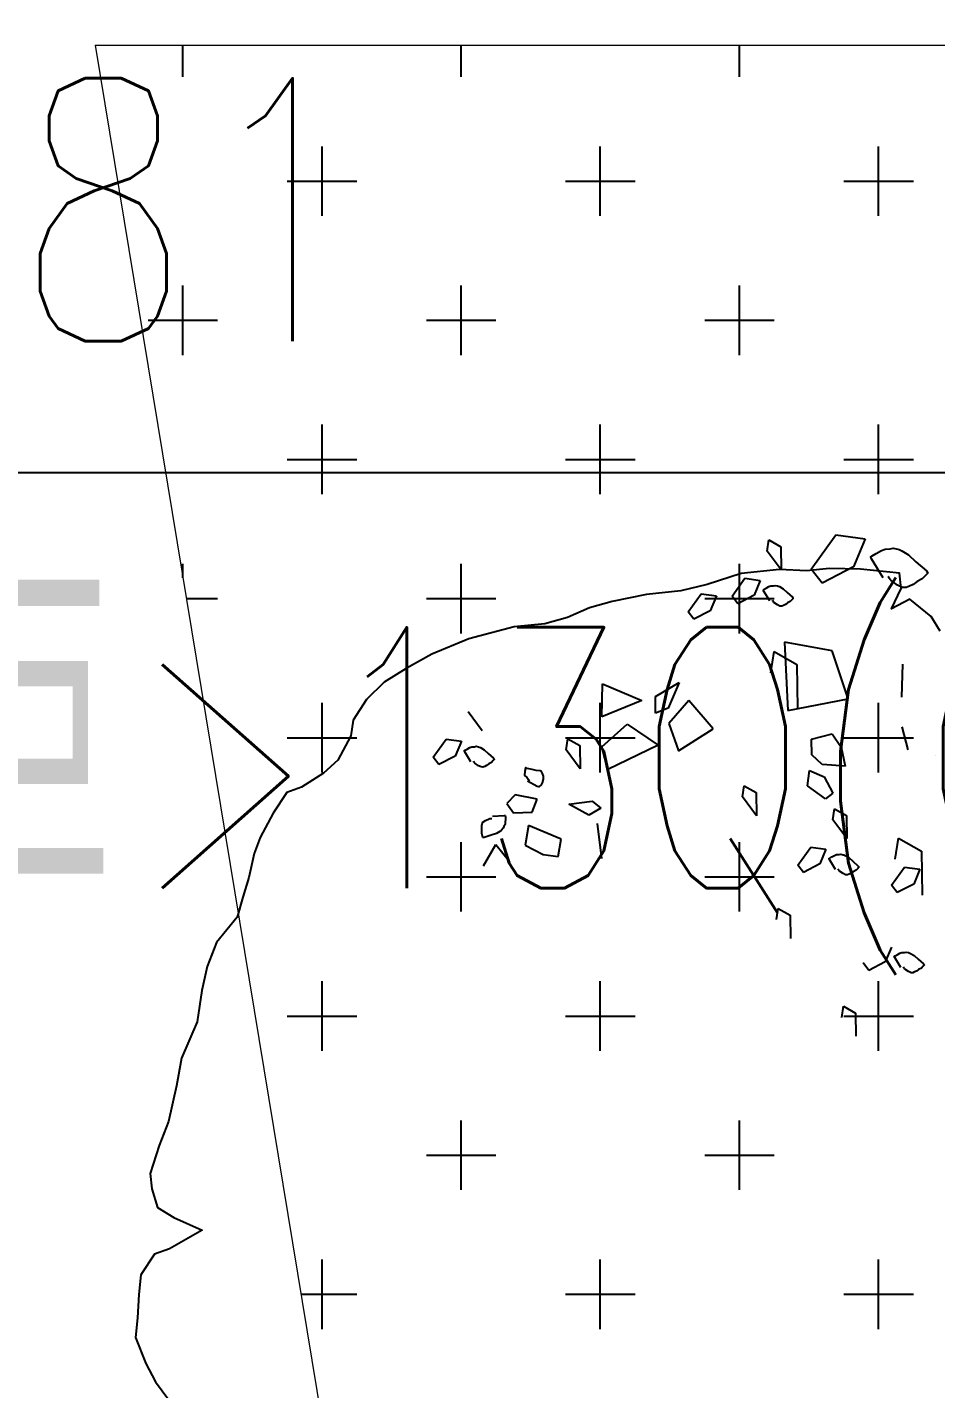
# Model space of a CAD drawing. Header units: metres. Extents: x 71066629 to 71645179, y 84793221 to 85208804.
# Drawn here: x 71281236 to 71286419, y 85125181 to 85132947 of the extents above; entities that cross this region are included whole.
import ezdxf

# ---------------------------------------------------------------- set-up
doc = ezdxf.new("R2010")
doc.units = ezdxf.units.M
doc.header["$LTSCALE"] = 1000
for name, color, linetype in [('A_SITEP_PLANT', 85, 'Continuous'), ('DIM_SYMB', 3, 'Continuous'), ('G-ANNO-DIMS', 3, 'Continuous'), ('G-PLTG', 105, 'Continuous')]:
    doc.layers.add(name, color=color, linetype=linetype)
doc.layers.add('G-ROAD-园区', color=175, linetype='Continuous', lineweight=13)
doc.styles.add('_TCH_DIM', font='SIMPLEX', dxfattribs={"bigfont": 'GBCBIG'})
doc.styles.add('dim_font', font='SIMPLEX.shx', dxfattribs={"width": 0.8})
doc.dimstyles.new('DIMN500', dxfattribs={"dimscale": 5, "dimtxt": 300, "dimasz": 100, "dimexe": 250, "dimexo": 300, "dimgap": 150, "dimtad": 1, "dimdec": 0, "dimzin": 0, "dimdsep": 46, "dimtxsty": 'dim_font', "dimblk": 'ARCHTICK', "dimcen": 0.09, "dimclrt": 7, "dimazin": 2, "dimtfac": 1, "dimtdec": 0, "dimtix": 1, "dimtmove": 2, "dimatfit": 3, "dimldrblk": 'ARCHTICK', "dimtolj": 1, "dimtzin": 0, "dimarcsym": 0})
pattern_1 = [(0, (0, 0), (793.75, 793.75), [396.875, -1190.625]), (90, (198.4, -198.4), (-793.75, 793.75), [396.875, -1190.625])]

# ---------------------------------------------------------------- blocks, each defined once
blk = doc.blocks.new('A$C1F6C256B')
at = {"layer": 'A_SITEP_PLANT'}
for p, q in [((2570, 4906.8), (2663.7, 5037.1)), ((2570, 4906.8), (2663.7, 5037.1)), ((2663.7, 5037.1), (2774.4, 5022.2)), ((2663.7, 5037.1), (2774.4, 5022.2)), ((2401.5, 4975.2), (2407.9, 5017.7)), ((2401.5, 4975.2), (2407.9, 5017.7)), ((2454.9, 4903.8), (2401.5, 4975.2)), ((2454.9, 4903.8), (2401.5, 4975.2)), ((2407.9, 5017.7), (2453.7, 4991.5)), ((2407.9, 5017.7), (2453.7, 4991.5)), ((2453.7, 4991.5), (2454.9, 4903.8)), ((2453.7, 4991.5), (2454.9, 4903.8)), ((2774.4, 5022.2), (2730.3, 4915)), ((2774.4, 5022.2), (2730.3, 4915)), ((2268.6, 4803), (2317.7, 4871.6)), ((2268.6, 4803), (2317.7, 4871.6)), ((2317.7, 4871.6), (2376, 4863.6)), ((2317.7, 4871.6), (2376, 4863.6)), ((2610.8, 4853), (2570, 4906.8)), ((2610.8, 4853), (2570, 4906.8)), ((2730.3, 4915), (2610.8, 4853)), ((2730.3, 4915), (2610.8, 4853)), ((2376, 4863.6), (2352.9, 4807.3)), ((2376, 4863.6), (2352.9, 4807.3)), ((2101.7, 4743.8), (2150.7, 4812.2)), ((2101.7, 4743.8), (2150.7, 4812.2)), ((2150.7, 4812.2), (2208.9, 4804.4)), ((2150.7, 4812.2), (2208.9, 4804.4)), ((2208.9, 4804.4), (2185.8, 4748.1)), ((2208.9, 4804.4), (2185.8, 4748.1)), ((2290.1, 4775), (2268.6, 4803)), ((2290.1, 4775), (2268.6, 4803)), ((2352.9, 4807.3), (2290.1, 4775)), ((2352.9, 4807.3), (2290.1, 4775)), ((2122.9, 4715.8), (2101.7, 4743.8)), ((2122.9, 4715.8), (2101.7, 4743.8)), ((2185.8, 4748.1), (2122.9, 4715.8)), ((2185.8, 4748.1), (2122.9, 4715.8)), ((2468.5, 4628.5), (2480.3, 4368.5)), ((2649.6, 4595.2), (2468.5, 4628.5)), ((2468.5, 4628.5), (2480.3, 4368.5)), ((2649.6, 4595.2), (2468.5, 4628.5)), ((2416.1, 4512.4), (2428.2, 4592.6)), ((2416.1, 4512.4), (2428.2, 4592.6)), ((2428.2, 4592.6), (2515.3, 4543.4)), ((2428.2, 4592.6), (2515.3, 4543.4)), ((2710.6, 4412.9), (2649.6, 4595.2)), ((2710.6, 4412.9), (2649.6, 4595.2)), ((2515.3, 4543.4), (2517.6, 4376)), ((2515.3, 4543.4), (2517.6, 4376)), ((2914.4, 4419.9), (2918.3, 4545.5)), ((2914.4, 4419.9), (2918.3, 4545.5)), ((1772.8, 4344.3), (1776.4, 4470.1)), ((1772.8, 4344.3), (1776.4, 4470.1)), ((1776.4, 4470.1), (1925.2, 4407.1)), ((1776.4, 4470.1), (1925.2, 4407.1)), ((1977, 4421.9), (2067.6, 4475.8)), ((1977, 4421.9), (2067.6, 4475.8)), ((2067.6, 4475.8), (2025.2, 4377.3)), ((2067.6, 4475.8), (2025.2, 4377.3)), ((1925.2, 4407.1), (1772.8, 4344.3)), ((1925.2, 4407.1), (1772.8, 4344.3)), ((1977.4, 4358.8), (1977, 4421.9)), ((1977.4, 4358.8), (1977, 4421.9)), ((2104.1, 4406.2), (2027.6, 4319.7)), ((2104.1, 4406.2), (2027.6, 4319.7)), ((2196.2, 4299.5), (2104.1, 4406.2)), ((2196.2, 4299.5), (2104.1, 4406.2)), ((2480.3, 4368.5), (2710.6, 4412.9)), ((2480.3, 4368.5), (2710.6, 4412.9)), ((1318.1, 4291.7), (1264.8, 4363.3)), ((1318.1, 4291.7), (1264.8, 4363.3)), ((2025.2, 4377.3), (1977.4, 4358.8)), ((2025.2, 4377.3), (1977.4, 4358.8)), ((1773.8, 4230.7), (1869.9, 4316.5)), ((1773.8, 4230.7), (1869.9, 4316.5)), ((1869.9, 4316.5), (1987.4, 4237.2)), ((1869.9, 4316.5), (1987.4, 4237.2)), ((2027.6, 4319.7), (2064.4, 4215.5)), ((2027.6, 4319.7), (2064.4, 4215.5)), ((2064.4, 4215.5), (2196.2, 4299.5)), ((2064.4, 4215.5), (2196.2, 4299.5)), ((2938, 4219.7), (2915.5, 4306.3)), ((2938, 4219.7), (2915.5, 4306.3)), ((1131.9, 4191), (1181, 4259.4)), ((1131.9, 4191), (1181, 4259.4)), ((1181, 4259.4), (1239.3, 4251.6)), ((1181, 4259.4), (1239.3, 4251.6)), ((1239.3, 4251.6), (1216.1, 4195)), ((1239.3, 4251.6), (1216.1, 4195)), ((1637.9, 4218.9), (1644.5, 4261.1)), ((1637.9, 4218.9), (1644.5, 4261.1)), ((1644.5, 4261.1), (1690.1, 4235.2)), ((1644.5, 4261.1), (1690.1, 4235.2)), ((2570.4, 4260), (2649.2, 4279.8)), ((2570.4, 4260), (2649.2, 4279.8)), ((2571.4, 4200.7), (2570.4, 4260)), ((2571.4, 4200.7), (2570.4, 4260)), ((2649.2, 4279.8), (2683.9, 4229.6)), ((2649.2, 4279.8), (2683.9, 4229.6)), ((1216.1, 4195), (1153.4, 4162.9)), ((1216.1, 4195), (1153.4, 4162.9)), ((1691.2, 4147.1), (1637.9, 4218.9)), ((1691.2, 4147.1), (1637.9, 4218.9)), ((1690.1, 4235.2), (1691.2, 4147.1)), ((1690.1, 4235.2), (1691.2, 4147.1)), ((1796.4, 4144.1), (1773.8, 4230.7)), ((1796.4, 4144.1), (1773.8, 4230.7)), ((1987.4, 4237.2), (1796.4, 4144.1)), ((1987.4, 4237.2), (1796.4, 4144.1)), ((2611, 4163.3), (2571.4, 4200.7)), ((2611, 4163.3), (2571.4, 4200.7)), ((2683.9, 4229.6), (2699.3, 4156.6)), ((2683.9, 4229.6), (2699.3, 4156.6)), ((1153.4, 4162.9), (1131.9, 4191)), ((1153.4, 4162.9), (1131.9, 4191)), ((2699.3, 4156.6), (2611, 4163.3)), ((2699.3, 4156.6), (2611, 4163.3)), ((2555, 4081.9), (2562.8, 4140.1)), ((2555, 4081.9), (2562.8, 4140.1)), ((2562.8, 4140.1), (2619.2, 4116.8)), ((2562.8, 4140.1), (2619.2, 4116.8)), ((2619.2, 4116.8), (2651.5, 4054.2)), ((2619.2, 4116.8), (2651.5, 4054.2)), ((1443.6, 4047.6), (1412.4, 4015.1)), ((1443.6, 4047.6), (1412.4, 4015.1)), ((1527.1, 4031.3), (1443.6, 4047.6)), ((1527.1, 4031.3), (1443.6, 4047.6)), ((2308.6, 4040.5), (2314.9, 4082.6)), ((2308.6, 4040.5), (2314.9, 4082.6)), ((2361.9, 3968.7), (2308.6, 4040.5)), ((2361.9, 3968.7), (2308.6, 4040.5)), ((2314.9, 4082.6), (2360.8, 4056.6)), ((2314.9, 4082.6), (2360.8, 4056.6)), ((2360.8, 4056.6), (2361.9, 3968.7)), ((2360.8, 4056.6), (2361.9, 3968.7)), ((2623.5, 4032.8), (2555, 4081.9)), ((2623.5, 4032.8), (2555, 4081.9)), ((2651.5, 4054.2), (2623.5, 4032.8)), ((2651.5, 4054.2), (2623.5, 4032.8)), ((1412.4, 4015.1), (1437.6, 3979.8)), ((1412.4, 4015.1), (1437.6, 3979.8)), ((1509, 3981.8), (1527.1, 4031.3)), ((1509, 3981.8), (1527.1, 4031.3)), ((1647.4, 4013.1), (1736.1, 4023.7)), ((1647.4, 4013.1), (1736.1, 4023.7)), ((1724.2, 3970.3), (1647.4, 4013.1)), ((1724.2, 3970.3), (1647.4, 4013.1)), ((1769.5, 3997), (1724.2, 3970.3)), ((1769.5, 3997), (1724.2, 3970.3)), ((1736.1, 4023.7), (1769.5, 3997)), ((1736.1, 4023.7), (1769.5, 3997)), ((2651.4, 3953.2), (2657.9, 3995.3)), ((2651.4, 3953.2), (2657.9, 3995.3)), ((2657.9, 3995.3), (2703.6, 3969.5)), ((2657.9, 3995.3), (2703.6, 3969.5)), ((1437.6, 3979.8), (1509, 3981.8)), ((1437.6, 3979.8), (1509, 3981.8)), ((1772.9, 3805.6), (1756.5, 3939.3)), ((1772.9, 3805.6), (1756.5, 3939.3)), ((2704.8, 3881.6), (2651.4, 3953.2)), ((2704.8, 3881.6), (2651.4, 3953.2)), ((2703.6, 3969.5), (2704.8, 3881.6)), ((2703.6, 3969.5), (2704.8, 3881.6)), ((1494.5, 3932), (1481.9, 3857.1)), ((1494.5, 3932), (1481.9, 3857.1)), ((1618.3, 3878.9), (1494.5, 3932)), ((1618.3, 3878.9), (1494.5, 3932)), ((2889.3, 3803.2), (2901.5, 3883.4)), ((2889.3, 3803.2), (2901.5, 3883.4)), ((2901.5, 3883.4), (2988.6, 3834.2)), ((2901.5, 3883.4), (2988.6, 3834.2)), ((1323.8, 3778), (1370.4, 3859)), ((1323.8, 3778), (1370.4, 3859)), ((1370.4, 3859), (1423.3, 3793.5)), ((1370.4, 3859), (1423.3, 3793.5)), ((1481.9, 3857.1), (1549.9, 3821.7)), ((1481.9, 3857.1), (1549.9, 3821.7)), ((1606.9, 3813.2), (1618.3, 3878.9)), ((1606.9, 3813.2), (1618.3, 3878.9)), ((2518.5, 3781), (2567.7, 3849.4)), ((2518.5, 3781), (2567.7, 3849.4)), ((2567.7, 3849.4), (2625.8, 3841.6)), ((2567.7, 3849.4), (2625.8, 3841.6)), ((2625.8, 3841.6), (2602.7, 3785.3)), ((2625.8, 3841.6), (2602.7, 3785.3)), ((2988.6, 3834.2), (2990.9, 3666.8)), ((2988.6, 3834.2), (2990.9, 3666.8)), ((1423.3, 3793.5), (1423.3, 3793.5)), ((1423.3, 3793.5), (1423.3, 3793.5)), ((1549.9, 3821.7), (1606.9, 3813.2)), ((1549.9, 3821.7), (1606.9, 3813.2)), ((2539.9, 3752.8), (2518.5, 3781)), ((2539.9, 3752.8), (2518.5, 3781)), ((2602.7, 3785.3), (2539.9, 3752.8)), ((2602.7, 3785.3), (2539.9, 3752.8)), ((2875.1, 3704.6), (2924.2, 3773)), ((2875.1, 3704.6), (2924.2, 3773)), ((2924.2, 3773), (2982.3, 3765.2)), ((2924.2, 3773), (2982.3, 3765.2)), ((2982.3, 3765.2), (2959.3, 3708.9)), ((2982.3, 3765.2), (2959.3, 3708.9)), ((2896.4, 3676.6), (2875.1, 3704.6)), ((2896.4, 3676.6), (2875.1, 3704.6)), ((2959.3, 3708.9), (2896.4, 3676.6)), ((2959.3, 3708.9), (2896.4, 3676.6)), ((2437.7, 3574), (2444.1, 3616.1)), ((2437.7, 3574), (2444.1, 3616.1)), ((2444.1, 3616.1), (2489.8, 3590.2)), ((2444.1, 3616.1), (2489.8, 3590.2)), ((2489.8, 3590.2), (2491, 3502.3)), ((2489.8, 3590.2), (2491, 3502.3)), ((2874.3, 3469.3), (2851.1, 3413)), ((2874.3, 3469.3), (2851.1, 3413)), ((2788.4, 3380.5), (2767, 3408.7)), ((2788.4, 3380.5), (2767, 3408.7)), ((2851.1, 3413), (2788.4, 3380.5)), ((2851.1, 3413), (2788.4, 3380.5)), ((2686.2, 3201.7), (2692.5, 3243.8)), ((2686.2, 3201.7), (2692.5, 3243.8)), ((2692.5, 3243.8), (2738.3, 3217.9)), ((2692.5, 3243.8), (2738.3, 3217.9)), ((2738.3, 3217.9), (2739.5, 3130)), ((2738.3, 3217.9), (2739.5, 3130))]:
    blk.add_line(p, q, dxfattribs=at)
for points in [[(2843.8, 4873.8), (2798.7, 4946), (2797, 4949.3), (2795.2, 4952.2), (2802, 4957.5), (2816.8, 4965.9), (2836.3, 4976.7), (2850.6, 4982.3), (2869.4, 4983.1), (2881.7, 4985.8), (2899.2, 4981.8), (2904, 4980.7), (2913.9, 4975.9), (2939.6, 4961.1), (2967.9, 4934.2), (3008.1, 4899.6), (3011.3, 4893.4), (3012.9, 4890.5), (3005.6, 4882.8), (2991.6, 4869.5), (2972.1, 4858.7), (2956.7, 4848.3), (2943.2, 4841.2), (2930.4, 4836.1), (2916.9, 4836.3), (2898.1, 4845.2), (2873.2, 4862.8), (2869.2, 4866.6), (2865.9, 4872.1), (2865.2, 4874), (2862.6, 4878.3)], [(2843.8, 4873.8), (2798.7, 4946), (2797, 4949.3), (2795.2, 4952.2), (2802, 4957.5), (2816.8, 4965.9), (2836.3, 4976.7), (2850.6, 4982.3), (2869.4, 4983.1), (2881.7, 4985.8), (2899.2, 4981.8), (2904, 4980.7), (2913.9, 4975.9), (2939.6, 4961.1), (2967.9, 4934.2), (3008.1, 4899.6), (3011.3, 4893.4), (3012.9, 4890.5), (3005.6, 4882.8), (2991.6, 4869.5), (2972.1, 4858.7), (2956.7, 4848.3), (2943.2, 4841.2), (2930.4, 4836.1), (2916.9, 4836.3), (2898.1, 4845.2), (2873.2, 4862.8), (2869.2, 4866.6), (2865.9, 4872.1), (2865.2, 4874), (2862.6, 4878.3)], [(3060, 4670.8), (3025.2, 4726.1), (2945.1, 4791.8), (2875, 4755.6), (2911.6, 4832.6), (2905.9, 4890.9), (2757.2, 4905.8), (2639.2, 4908.7), (2551.8, 4900), (2448.4, 4904.6), (2302.6, 4890.2), (2174.3, 4848.2), (2073.8, 4823.5), (1942.6, 4810.5), (1812.9, 4782.9), (1726.9, 4759.6), (1642.3, 4721.9), (1556.4, 4698.7), (1439.8, 4687.1), (1267.8, 4640.8), (1126.4, 4582.7), (1028.7, 4528.7), (945.5, 4476.4), (878.5, 4410.9), (827.4, 4332.4), (818.6, 4272.7), (768.9, 4179.5), (714.9, 4129.9), (631.8, 4077.6), (575, 4057.2), (523.9, 3978.7), (474.3, 3885.4), (450.9, 3824.4), (430.3, 3733.9), (408.4, 3658.3), (386.4, 3582.5), (307.7, 3486.5), (272.6, 3394.6), (252.1, 3304.3), (234.4, 3184.8), (174.6, 3046.4), (155.5, 2941.5), (124.8, 2806.2), (89.7, 2714.5), (56, 2608), (61.8, 2549.9), (83.6, 2478.4), (146.1, 2440.4), (254, 2392.2), (128.6, 2320.9), (71.7, 2300.6), (20.6, 2222), (13.2, 2147.7), (7.3, 2058.9), (0, 1984.5), (39.1, 1885.4), (75.5, 1815.3), (126.5, 1746.9)], [(2412.3, 4785.9), (2388.6, 4823.6), (2387.7, 4825.3), (2386.9, 4826.9), (2390.4, 4829.8), (2398.3, 4834), (2408.4, 4839.7), (2416, 4842.7), (2425.9, 4843), (2432.2, 4844.5), (2441.5, 4842.6), (2443.8, 4841.8), (2449.2, 4839.7), (2462.7, 4831.7), (2477.6, 4817.4), (2498.7, 4799.3), (2500.3, 4796.4), (2501.2, 4794.6), (2497.4, 4790.4), (2490.1, 4783.4), (2479.8, 4777.8), (2471.6, 4772.3), (2464.6, 4768.6), (2457.9, 4765.9), (2450.6, 4766), (2440.9, 4770.9), (2427.8, 4779.9), (2425.8, 4781.9), (2423.9, 4785.2), (2423.6, 4785.8), (2422.3, 4788.1)], [(2412.3, 4785.9), (2388.6, 4823.6), (2387.7, 4825.3), (2386.9, 4826.9), (2390.4, 4829.8), (2398.3, 4834), (2408.4, 4839.7), (2416, 4842.7), (2425.9, 4843), (2432.2, 4844.5), (2441.5, 4842.6), (2443.8, 4841.8), (2449.2, 4839.7), (2462.7, 4831.7), (2477.6, 4817.4), (2498.7, 4799.3), (2500.3, 4796.4), (2501.2, 4794.6), (2497.4, 4790.4), (2490.1, 4783.4), (2479.8, 4777.8), (2471.6, 4772.3), (2464.6, 4768.6), (2457.9, 4765.9), (2450.6, 4766), (2440.9, 4770.9), (2427.8, 4779.9), (2425.8, 4781.9), (2423.9, 4785.2), (2423.6, 4785.8), (2422.3, 4788.1)], [(1275.6, 4173.8), (1251.8, 4211.7), (1251, 4213.5), (1250.2, 4214.8), (1253.7, 4217.8), (1261.5, 4222), (1271.6, 4227.6), (1279.1, 4230.8), (1289.1, 4231), (1295.4, 4232.6), (1304.7, 4230.3), (1307.1, 4229.5), (1312.4, 4227.4), (1325.9, 4219.7), (1340.8, 4205.3), (1361.9, 4187.4), (1363.5, 4184.1), (1364.5, 4182.6), (1360.6, 4178.6), (1353.2, 4171.6), (1343.1, 4165.9), (1334.8, 4160.2), (1327.8, 4156.3), (1321.2, 4153.8), (1313.9, 4154.1), (1304.1, 4158.8), (1291, 4168.1), (1289, 4169.9), (1287.2, 4172.9), (1286.8, 4173.7), (1285.6, 4176.2)], [(1275.6, 4173.8), (1251.8, 4211.7), (1251, 4213.5), (1250.2, 4214.8), (1253.7, 4217.8), (1261.5, 4222), (1271.6, 4227.6), (1279.1, 4230.8), (1289.1, 4231), (1295.4, 4232.6), (1304.7, 4230.3), (1307.1, 4229.5), (1312.4, 4227.4), (1325.9, 4219.7), (1340.8, 4205.3), (1361.9, 4187.4), (1363.5, 4184.1), (1364.5, 4182.6), (1360.6, 4178.6), (1353.2, 4171.6), (1343.1, 4165.9), (1334.8, 4160.2), (1327.8, 4156.3), (1321.2, 4153.8), (1313.9, 4154.1), (1304.1, 4158.8), (1291, 4168.1), (1289, 4169.9), (1287.2, 4172.9), (1286.8, 4173.7), (1285.6, 4176.2)], [(1490.4, 4101.8), (1527.3, 4080.5), (1532.8, 4080.3), (1536.4, 4080.2), (1538.1, 4081), (1541.9, 4083.6), (1543.7, 4086.2), (1548.3, 4093.5), (1551.3, 4107.6), (1551.6, 4119.4), (1547.3, 4129), (1544, 4136.2), (1538.8, 4139.1), (1523.6, 4140.3), (1508.5, 4145), (1489.7, 4148.4), (1485.2, 4150.4), (1483.6, 4150.3), (1480.5, 4137), (1479.3, 4122.5), (1480.9, 4120.1), (1488, 4115.5), (1493.2, 4107.1), (1498.5, 4102.6)], [(1490.4, 4101.8), (1527.3, 4080.5), (1532.8, 4080.3), (1536.4, 4080.2), (1538.1, 4081), (1541.9, 4083.6), (1543.7, 4086.2), (1548.3, 4093.5), (1551.3, 4107.6), (1551.6, 4119.4), (1547.3, 4129), (1544, 4136.2), (1538.8, 4139.1), (1523.6, 4140.3), (1508.5, 4145), (1489.7, 4148.4), (1485.2, 4150.4), (1483.6, 4150.3), (1480.5, 4137), (1479.3, 4122.5), (1480.9, 4120.1), (1488, 4115.5), (1493.2, 4107.1), (1498.5, 4102.6)], [(1357.7, 3967.2), (1402.4, 3969), (1404.1, 3969), (1405.9, 3969), (1406.8, 3964.4), (1406.5, 3955.7), (1406.3, 3943.9), (1405.3, 3935.7), (1400.5, 3927.2), (1398.6, 3920.9), (1392.3, 3913.8), (1390.3, 3912.2), (1385.8, 3908.7), (1372.3, 3900.9), (1352.4, 3895.1), (1326.2, 3886), (1322.8, 3886.1), (1321, 3885.9), (1319.3, 3891.4), (1316.8, 3901.3), (1317.1, 3913.1), (1316.4, 3922.9), (1316.6, 3931), (1317.8, 3938), (1321.4, 3944), (1330.5, 3950.2), (1345, 3957.1), (1347.7, 3957.8), (1351.2, 3957.7), (1352.1, 3957.8), (1354.8, 3957.5)], [(1357.7, 3967.2), (1402.4, 3969), (1404.1, 3969), (1405.9, 3969), (1406.8, 3964.4), (1406.5, 3955.7), (1406.3, 3943.9), (1405.3, 3935.7), (1400.5, 3927.2), (1398.6, 3920.9), (1392.3, 3913.8), (1390.3, 3912.2), (1385.8, 3908.7), (1372.3, 3900.9), (1352.4, 3895.1), (1326.2, 3886), (1322.8, 3886.1), (1321, 3885.9), (1319.3, 3891.4), (1316.8, 3901.3), (1317.1, 3913.1), (1316.4, 3922.9), (1316.6, 3931), (1317.8, 3938), (1321.4, 3944), (1330.5, 3950.2), (1345, 3957.1), (1347.7, 3957.8), (1351.2, 3957.7), (1352.1, 3957.8), (1354.8, 3957.5)], [(2662.3, 3763.7), (2638.6, 3801.6), (2637.7, 3803.3), (2636.8, 3804.9), (2640.3, 3807.7), (2648.1, 3812.1), (2658.4, 3817.7), (2665.9, 3820.7), (2675.7, 3821.1), (2682.2, 3822.5), (2691.4, 3820.4), (2693.9, 3819.8), (2699.1, 3817.3), (2712.6, 3809.5), (2727.4, 3795.4), (2748.5, 3777.3), (2750.2, 3774), (2751, 3772.5), (2747.2, 3768.4), (2739.9, 3761.4), (2729.6, 3755.8), (2721.6, 3750.3), (2714.5, 3746.6), (2707.7, 3743.9), (2700.6, 3744), (2690.8, 3748.7), (2677.7, 3757.9), (2675.6, 3759.9), (2673.9, 3762.8), (2673.5, 3763.8), (2672.2, 3766.1)], [(2662.3, 3763.7), (2638.6, 3801.6), (2637.7, 3803.3), (2636.8, 3804.9), (2640.3, 3807.7), (2648.1, 3812.1), (2658.4, 3817.7), (2665.9, 3820.7), (2675.7, 3821.1), (2682.2, 3822.5), (2691.4, 3820.4), (2693.9, 3819.8), (2699.1, 3817.3), (2712.6, 3809.5), (2727.4, 3795.4), (2748.5, 3777.3), (2750.2, 3774), (2751, 3772.5), (2747.2, 3768.4), (2739.9, 3761.4), (2729.6, 3755.8), (2721.6, 3750.3), (2714.5, 3746.6), (2707.7, 3743.9), (2700.6, 3744), (2690.8, 3748.7), (2677.7, 3757.9), (2675.6, 3759.9), (2673.9, 3762.8), (2673.5, 3763.8), (2672.2, 3766.1)], [(2910.7, 3391.4), (2887.1, 3429.3), (2886.2, 3431), (2885.2, 3432.6), (2888.8, 3435.3), (2896.5, 3439.8), (2906.8, 3445.4), (2914.3, 3448.4), (2924.2, 3448.8), (2930.6, 3450.2), (2939.8, 3448.1), (2942.3, 3447.5), (2947.5, 3445), (2961, 3437.2), (2975.9, 3423.1), (2997, 3405), (2998.6, 3401.7), (2999.5, 3400.2), (2995.7, 3396.1), (2988.4, 3389.1), (2978.1, 3383.5), (2970, 3378), (2962.9, 3374.3), (2956.2, 3371.6), (2949.1, 3371.7), (2939.2, 3376.4), (2926.2, 3385.6), (2924.1, 3387.6), (2922.4, 3390.5), (2922, 3391.5), (2920.6, 3393.8)], [(2910.7, 3391.4), (2887.1, 3429.3), (2886.2, 3431), (2885.2, 3432.6), (2888.8, 3435.3), (2896.5, 3439.8), (2906.8, 3445.4), (2914.3, 3448.4), (2924.2, 3448.8), (2930.6, 3450.2), (2939.8, 3448.1), (2942.3, 3447.5), (2947.5, 3445), (2961, 3437.2), (2975.9, 3423.1), (2997, 3405), (2998.6, 3401.7), (2999.5, 3400.2), (2995.7, 3396.1), (2988.4, 3389.1), (2978.1, 3383.5), (2970, 3378), (2962.9, 3374.3), (2956.2, 3371.6), (2949.1, 3371.7), (2939.2, 3376.4), (2926.2, 3385.6), (2924.1, 3387.6), (2922.4, 3390.5), (2922, 3391.5), (2920.6, 3393.8)]]:
    blk.add_lwpolyline(points, dxfattribs=at)
for points in [[(2570, 4906.8), (2570, 4906.8)], [(2570, 4906.8), (2570, 4906.8)], [(2268.6, 4803), (2268.6, 4803)], [(2268.6, 4803), (2268.6, 4803)], [(2101.7, 4743.8), (2101.7, 4743.8)], [(2101.7, 4743.8), (2101.7, 4743.8)], [(3043.2, 4197.7), (3043.2, 4197.7)], [(3043.2, 4197.7), (3043.2, 4197.7)], [(1131.9, 4191), (1131.9, 4191)], [(1131.9, 4191), (1131.9, 4191)], [(2518.5, 3781), (2518.5, 3781)], [(2518.5, 3781), (2518.5, 3781)], [(2875.1, 3704.6), (2875.1, 3704.6)], [(2875.1, 3704.6), (2875.1, 3704.6)], [(2767, 3408.7), (2767, 3408.7)], [(2767, 3408.7), (2767, 3408.7)]]:
    blk.add_lwpolyline(points, close=True, dxfattribs=at)
blk = doc.blocks.new('_ARCHTICK')
at = {"color": 0, "linetype": 'ByBlock', "const_width": 0.4}
blk.add_lwpolyline([(-0.5, -0.5), (0.5, 0.5)], dxfattribs=at)
blk = doc.blocks.new('*D76')
at = {"layer": 'Defpoints', "color": 0, "transparency": 16777216}
for p in [(71246450.9, 85133514), (71314832, 85133514), (71314832, 85130406.7)]:
    blk.add_point(p, dxfattribs=at)
at = {"layer": 'G-ANNO-DIMS', "color": 0, "lineweight": -2, "transparency": 16777216}
for p, q in [((71246450.9, 85132014), (71246450.9, 85129156.7)), ((71314832, 85132014), (71314832, 85129156.7)), ((71246450.9, 85130406.7), (71314832, 85130406.7))]:
    blk.add_line(p, q, dxfattribs=at)
at = {"layer": 'G-ANNO-DIMS', "color": 0, "lineweight": -2, "transparency": 16777216, "xscale": 500, "yscale": 500, "zscale": 500, "rotation": 180}
blk.add_blockref('_ARCHTICK', (71246450.9, 85130406.7), dxfattribs=at)
at = {"layer": 'G-ANNO-DIMS', "color": 0, "lineweight": -2, "transparency": 16777216, "xscale": 500, "yscale": 500, "zscale": 500}
blk.add_blockref('_ARCHTICK', (71314832, 85130406.7), dxfattribs=at)
at = {"layer": 'G-ANNO-DIMS', "color": 7, "transparency": 16777216, "insert": (71280641.5, 85131906.7), "char_height": 1500, "attachment_point": 5, "style": 'dim_font'}
blk.add_mtext('\\A1;68381', dxfattribs=at)
blk = doc.blocks.new('*D132')
at = {"layer": 'Defpoints', "color": 0, "transparency": 16777216}
for p in [(71320791.5, 85168309.6), (71240491.5, 85131924), (71320791.5, 85131924)]:
    blk.add_point(p, dxfattribs=at)
at = {"layer": 'G-ANNO-DIMS', "color": 0, "lineweight": -2, "transparency": 16777216}
for p, q in [((71240491.5, 85133424), (71240491.5, 85169559.6)), ((71320791.5, 85133424), (71320791.5, 85169559.6)), ((71240491.5, 85168309.6), (71320791.5, 85168309.6))]:
    blk.add_line(p, q, dxfattribs=at)
at = {"layer": 'G-ANNO-DIMS', "color": 0, "lineweight": -2, "transparency": 16777216, "xscale": 500, "yscale": 500, "zscale": 500, "rotation": 180}
blk.add_blockref('_ARCHTICK', (71240491.5, 85168309.6), dxfattribs=at)
at = {"layer": 'G-ANNO-DIMS', "color": 0, "lineweight": -2, "transparency": 16777216, "xscale": 500, "yscale": 500, "zscale": 500}
blk.add_blockref('_ARCHTICK', (71320791.5, 85168309.6), dxfattribs=at)
at = {"layer": 'G-ANNO-DIMS', "color": 7, "transparency": 16777216, "insert": (71280641.5, 85169809.6), "char_height": 1500, "attachment_point": 5, "style": 'dim_font'}
blk.add_mtext('\\A1;80.10', dxfattribs=at)

msp = doc.modelspace()

# ---------------------------------------------------------------- hatches: boundary and pattern name
at = {"layer": 'G-PLTG'}
h = msp.add_hatch(dxfattribs=at)
h.set_pattern_fill('CROSS', color=256, scale=500, style=0)
h.set_pattern_definition(pattern_1)
edge = h.paths.add_edge_path()
edge.add_arc((71245053.237, 85114814.412), 11943.616, 293.4753742, 358.2974275)
edge.add_line((71256991.58, 85114459.554), (71256991.58, 85136459.553))
edge.add_line((71256991.58, 85136459.553), (71277989.871, 85136459.554))
edge.add_line((71277989.871, 85136459.554), (71283364.73, 85103859.352))
edge.add_line((71283364.73, 85103859.352), (71249811.035, 85103859.352))
h = msp.add_hatch(dxfattribs=at)
h.set_pattern_fill('CROSS', color=256, scale=500, style=0)
h.set_pattern_definition(pattern_1)
edge = h.paths.add_edge_path()
edge.add_arc((71313927.943, 85114800.374), 11941.227, 181.6355318, 246.3823528)
edge.add_line((71309143.914, 85103859.352), (71286402.125, 85103859.352))
edge.add_line((71286402.125, 85103859.352), (71281623.065, 85132845.845))
edge.add_line((71281623.065, 85132845.845), (71288956.014, 85132845.845))
edge.add_line((71288956.014, 85132845.845), (71288956.014, 85122148.292))
edge.add_line((71288956.014, 85122148.292), (71300956.014, 85122148.292))
edge.add_line((71300956.014, 85122148.292), (71300956.014, 85132845.845))
edge.add_line((71300956.014, 85132845.845), (71301991.58, 85132845.845))
edge.add_line((71301991.58, 85132845.845), (71301991.58, 85120959.553))
edge.add_line((71301991.58, 85120959.553), (71292991.581, 85120959.553))
edge.add_line((71292991.581, 85120959.553), (71292991.581, 85111959.555))
edge.add_line((71292991.581, 85111959.555), (71301991.58, 85111959.554))
edge.add_line((71301991.58, 85111959.554), (71301991.58, 85114459.553))

# ---------------------------------------------------------------- linework, layer by layer
at = {"layer": 'G-ROAD-园区'}
for q in [(71301991.58, 85132845.845), (71286402.125, 85103859.352)]:
    msp.add_line((71281623.065, 85132845.845), q, dxfattribs=at)

# ---------------------------------------------------------------- block references
at = {"layer": 'A_SITEP_PLANT', "xscale": 1.5, "yscale": 1.5, "zscale": 1.5}
msp.add_blockref('A$C1F6C256B', (71281854.01, 85122496.619), dxfattribs=at)

# ---------------------------------------------------------------- texts
at = {"layer": 'DIM_SYMB', "color": 7, "style": '_TCH_DIM'}
msp.add_text('高层建筑最小间距', height=1687.9433, dxfattribs=at).set_placement((71271996.255, 85128037.052))
at = {"layer": 'DIM_SYMB', "color": 7, "style": '_TCH_DIM', "width": 0.705882}
msp.add_text('>13Q(Q=1)', height=1487.5, dxfattribs=at).set_placement((71281826.043, 85128037.052))

# ---------------------------------------------------------------- dimensions: what is measured, and where the dimension line sits
at = {"layer": 'G-ANNO-DIMS'}
dim = msp.add_aligned_dim(p1=(71240491.485, 85131923.987), p2=(71320791.485, 85131923.987), distance=36385.635, text='80.10', dimstyle='DIMN500', dxfattribs=at)
dim.commit()
dim.dimension.update_dxf_attribs({"geometry": '*D132', "text_midpoint": (71280641.485, 85169809.622)})
dim = msp.add_aligned_dim(p1=(71246450.869, 85133514.027), p2=(71314832.042, 85133514.025), distance=-3107.352, dimstyle='DIMN500', dxfattribs=at)
dim.commit()
dim.dimension.update_dxf_attribs({"geometry": '*D76', "text_midpoint": (71280641.456, 85131906.673)})

doc.saveas('drawing.dxf')
